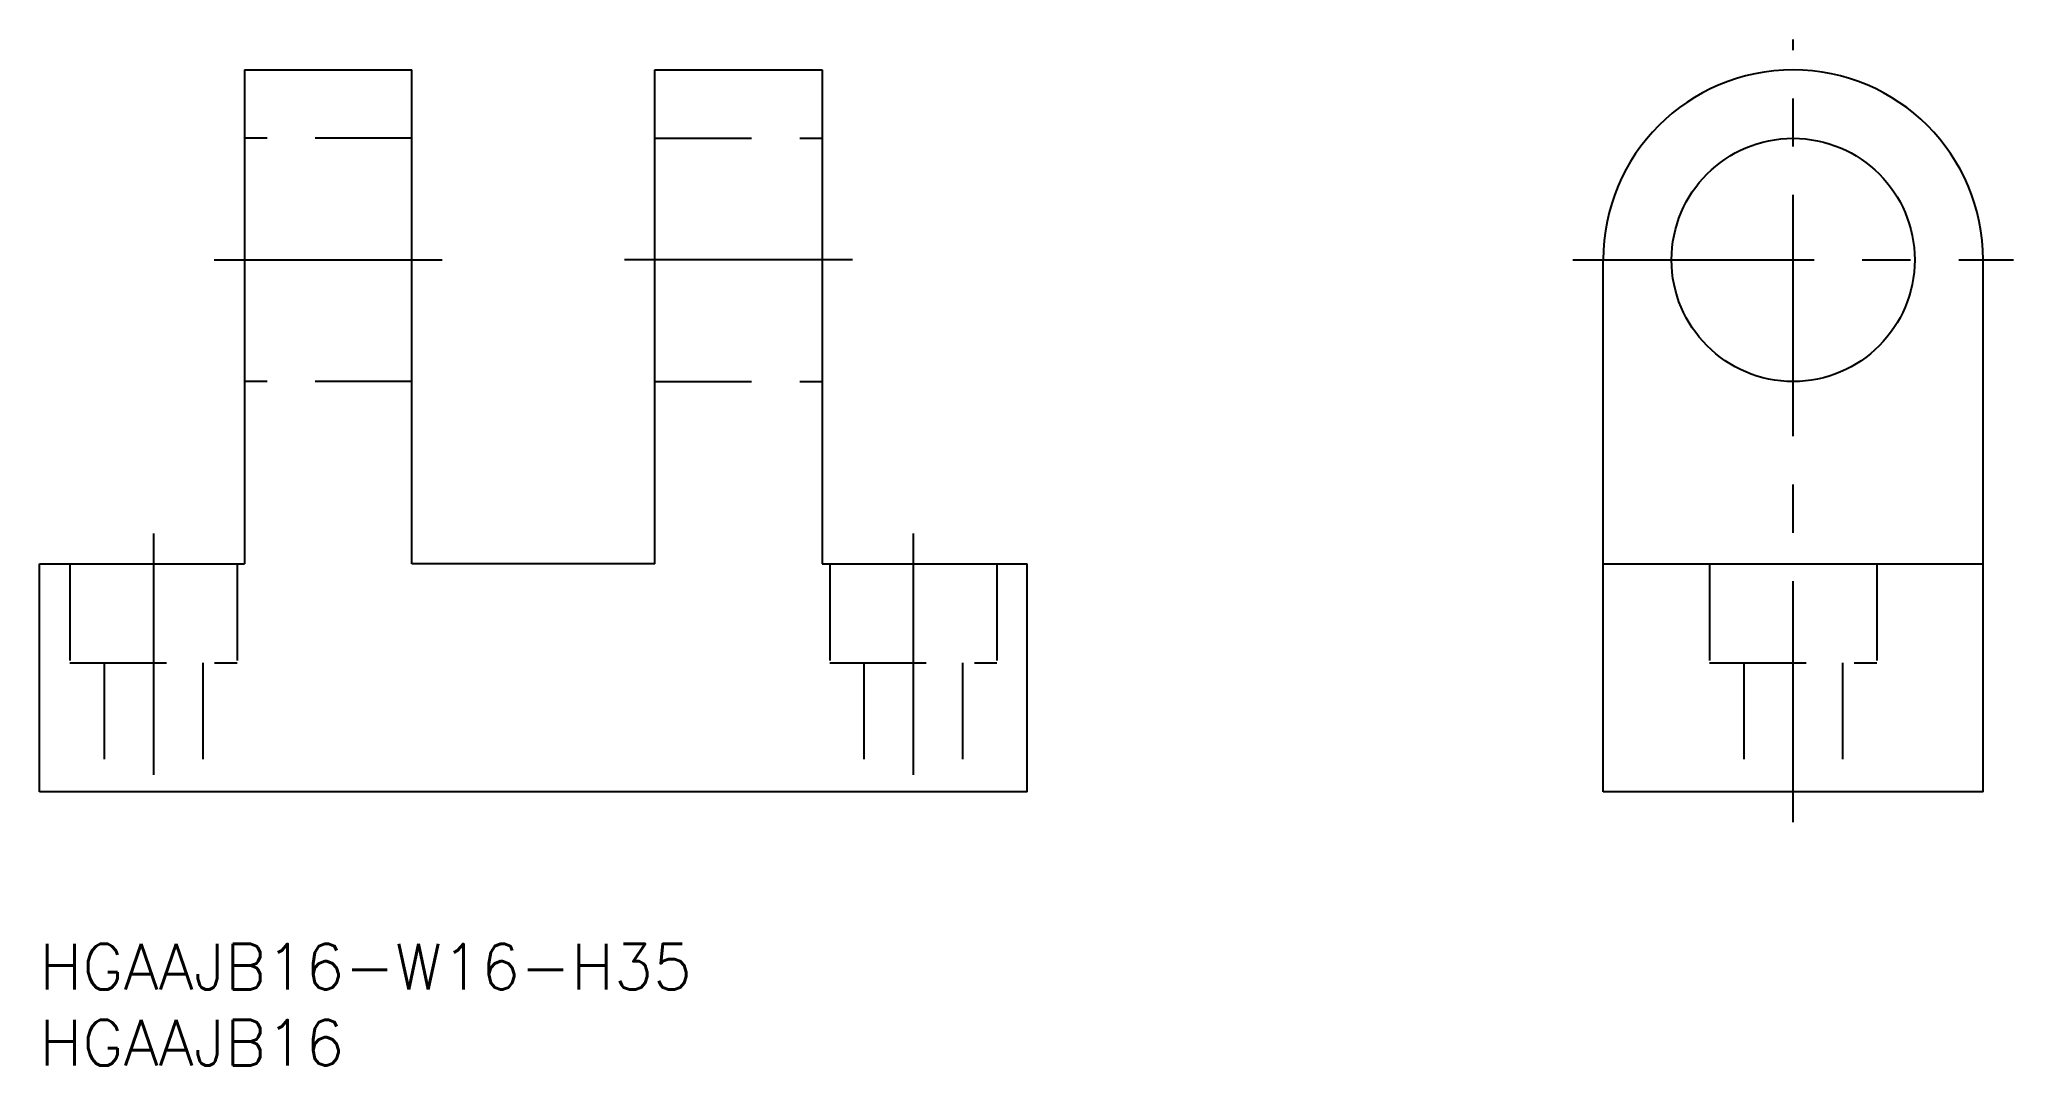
# Model space of a CAD drawing. Extents: x 0 to 130, y -8 to 59.
import ezdxf

# ---------------------------------------------------------------- set-up
doc = ezdxf.new("R2010")
doc.units = 0
doc.header["$LTSCALE"] = 0.5
doc.linetypes.add('CENTER', pattern=[50.8, 31.75, -6.35, 6.35, -6.35])
doc.linetypes.add('DASHED', pattern=[19.05, 12.7, -6.35])
doc.layers.get('0').update_dxf_attribs({"linetype": 'CONTINUOUS'})
for name, color, linetype in [('MSM_CENTER', 1, 'CENTER'), ('MSM_CONTINUOUS', 7, 'CONTINUOUS'), ('MSM_DASHED', 4, 'DASHED'), ('MSM_PART_NUMBER', 7, 'CONTINUOUS')]:
    doc.layers.add(name, color=color, linetype=linetype)
doc.styles.get("Standard").update_dxf_attribs({"font": 'txt.shx', "height": 3, "bigfont": 'bigfont.shx'})

# ---------------------------------------------------------------- blocks, each defined once
blk = doc.blocks.new('*U2')
at = {"layer": 'MSM_PART_NUMBER'}
blk.add_text('HGAAJB16-W16-H35', height=3, dxfattribs=at).set_placement((0, -3))
blk = doc.blocks.new('*U3')
at = {"layer": 'MSM_PART_NUMBER'}
blk.add_text('HGAAJB16', height=3, dxfattribs=at).set_placement((0, -8))

msp = doc.modelspace()

# ---------------------------------------------------------------- linework, layer by layer
at = {"color": 7, "linetype": 'CONTINUOUS'}
for p, q in [((13.5, 57.5), (13.5, 25)), ((24.5, 25), (24.5, 57.5)), ((40.5, 25), (40.5, 57.5)), ((51.5, 57.5), (51.5, 25)), ((102.9, 10), (102.9, 45)), ((127.9, 10), (127.9, 45)), ((0, 10), (0, 25)), ((0, 25), (13.5, 25)), ((40.5, 25), (24.5, 25)), ((51.5, 25), (65, 25)), ((65, 10), (65, 25)), ((102.9, 25), (127.9, 25)), ((65, 10), (0, 10)), ((127.9, 10), (102.9, 10))]:
    msp.add_line(p, q, dxfattribs=at)
msp.add_circle((115.4, 45), 8, dxfattribs=at)
msp.add_arc((115.4, 45), 12.5, 0, 180, dxfattribs=at)
at = {"layer": 'MSM_CENTER'}
for p, q in [((115.4, 8), (115.4, 59.5)), ((11.5, 45), (26.5, 45)), ((53.5, 45), (38.5, 45)), ((100.9, 45), (129.9, 45)), ((7.5, 27), (7.5, 8)), ((57.5, 27), (57.5, 8))]:
    msp.add_line(p, q, dxfattribs=at)
at = {"layer": 'MSM_CONTINUOUS'}
for p, q in [((13.5, 57.5), (24.5, 57.5)), ((40.5, 57.5), (51.5, 57.5))]:
    msp.add_line(p, q, dxfattribs=at)
at = {"layer": 'MSM_DASHED'}
for p, q in [((24.5, 53), (13.5, 53)), ((40.5, 53), (51.5, 53)), ((24.5, 37), (13.5, 37)), ((40.5, 37), (51.5, 37)), ((2, 25), (2, 18.5)), ((13, 25), (13, 18.5)), ((52, 25), (52, 18.5)), ((63, 25), (63, 18.5)), ((109.9, 25), (109.9, 18.5)), ((120.9, 25), (120.9, 18.5)), ((2, 18.5), (13, 18.5)), ((4.25, 18.5), (4.25, 10)), ((10.75, 18.5), (10.75, 10)), ((52, 18.5), (63, 18.5)), ((54.25, 18.5), (54.25, 10)), ((60.75, 18.5), (60.75, 10)), ((109.9, 18.5), (120.9, 18.5)), ((112.15, 18.5), (112.15, 10)), ((118.65, 18.5), (118.65, 10))]:
    msp.add_line(p, q, dxfattribs=at)

# ---------------------------------------------------------------- block references
at = {"layer": 'MSM_CONTINUOUS'}
for name in ['*U2', '*U3']:
    msp.add_blockref(name, (0, 0), dxfattribs=at)

doc.saveas('drawing.dxf')
